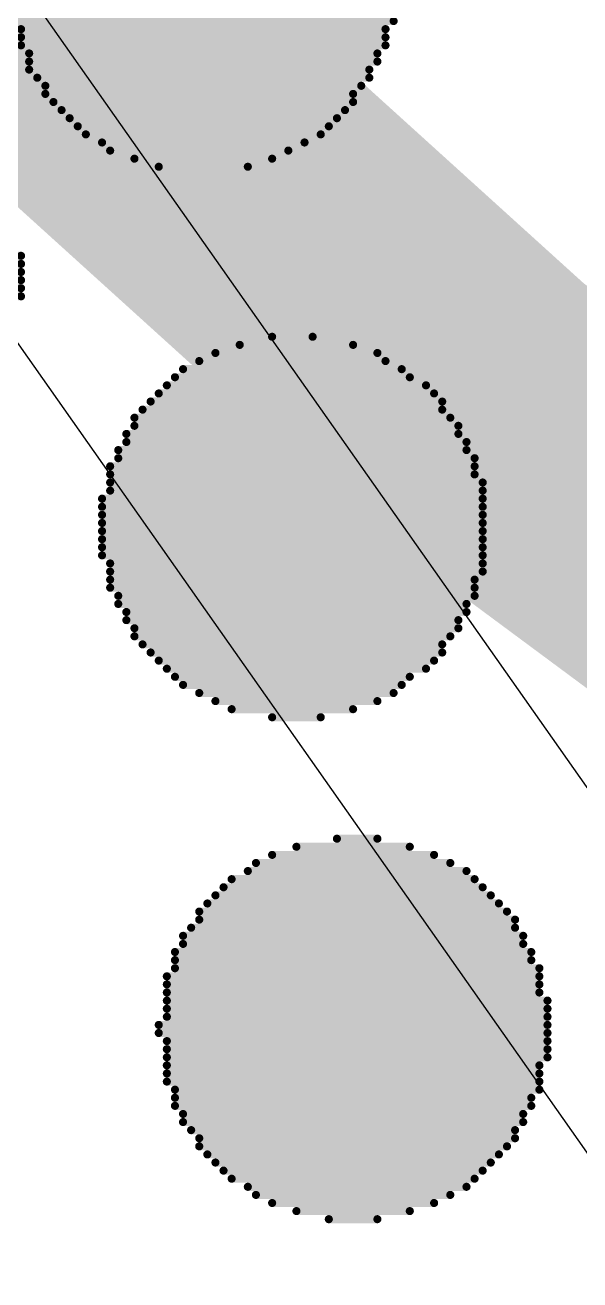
# Model space of a CAD drawing. Header units: inches. Extents: x 0 to 5455, y -5 to 5444.
# Drawn here: x 17.47 to 17.905, y 29.452 to 30.436 of the extents above; entities that cross this region are included whole.
import ezdxf

# ---------------------------------------------------------------- set-up
doc = ezdxf.new("R2010")
doc.units = ezdxf.units.IN
for name, color, linetype in [('Bottom Overlay', 54, 'Continuous'), ('PCBD Notes', 76, 'Continuous'), ('Top Layer', 1, 'Continuous')]:
    doc.layers.add(name, color=color, linetype=linetype)

# ---------------------------------------------------------------- blocks, each defined once
blk = doc.blocks.new('FIDUCIAL_IPC_7351A_31')
at = {"layer": 'PCBD Notes'}
blk.add_lwpolyline([(5, 0, 0.254, 0.254, 1), (-5, 0, 0.254, 0.254, 1)], format="xyseb", close=True, dxfattribs=at)
blk = doc.blocks.new('5394DE47_A0E8_4329_8464_7791B7C19310_33')
at = {"layer": 'Bottom Overlay'}
for points in [[(4.1354, -0.54315, 0.00635, 0.00635, 0), (4.0973, -0.54315, 0.00635, 0.00635, 0)], [(4.1608, -0.5495, 0.00635, 0.00635, 0), (4.0719, -0.5495, 0.00635, 0.00635, 0)], [(4.19255, -0.5622, 0.00635, 0.00635, 0), (4.04015, -0.5622, 0.00635, 0.00635, 0)], [(4.17985, -0.55585, 0.00635, 0.00635, 0), (4.05285, -0.55585, 0.00635, 0.00635, 0)], [(4.1989, -0.56855, 0.00635, 0.00635, 0), (4.02745, -0.56855, 0.00635, 0.00635, 0)], [(4.21795, -0.58125, 0.00635, 0.00635, 0), (4.01475, -0.58125, 0.00635, 0.00635, 0)], [(4.2116, -0.5749, 0.00635, 0.00635, 0), (4.0211, -0.5749, 0.00635, 0.00635, 0)], [(4.2243, -0.5876, 0.00635, 0.00635, 0), (4.0084, -0.5876, 0.00635, 0.00635, 0)], [(4.237, -0.6003, 0.00635, 0.00635, 0), (3.9957, -0.6003, 0.00635, 0.00635, 0)], [(4.23065, -0.59395, 0.00635, 0.00635, 0), (4.00205, -0.59395, 0.00635, 0.00635, 0)], [(4.237, -0.60665, 0.00635, 0.00635, 0), (3.98935, -0.60665, 0.00635, 0.00635, 0)], [(4.24335, -0.613, 0.00635, 0.00635, 0), (3.98935, -0.613, 0.00635, 0.00635, 0)], [(4.2497, -0.61935, 0.00635, 0.00635, 0), (3.983, -0.61935, 0.00635, 0.00635, 0)], [(4.25605, -0.63205, 0.00635, 0.00635, 0), (3.97665, -0.63205, 0.00635, 0.00635, 0)], [(4.2497, -0.6257, 0.00635, 0.00635, 0), (3.983, -0.6257, 0.00635, 0.00635, 0)], [(4.25605, -0.6384, 0.00635, 0.00635, 0), (3.97665, -0.6384, 0.00635, 0.00635, 0)], [(4.25605, -0.64475, 0.00635, 0.00635, 0), (3.9703, -0.64475, 0.00635, 0.00635, 0)], [(4.2624, -0.6511, 0.00635, 0.00635, 0), (3.9703, -0.6511, 0.00635, 0.00635, 0)], [(4.2624, -0.65745, 0.00635, 0.00635, 0), (3.9703, -0.65745, 0.00635, 0.00635, 0)], [(4.2624, -0.67015, 0.00635, 0.00635, 0), (3.96395, -0.67015, 0.00635, 0.00635, 0)], [(4.2624, -0.6638, 0.00635, 0.00635, 0), (3.9703, -0.6638, 0.00635, 0.00635, 0)], [(4.2624, -0.6765, 0.00635, 0.00635, 0), (3.96395, -0.6765, 0.00635, 0.00635, 0)], [(4.2624, -0.68285, 0.00635, 0.00635, 0), (3.96395, -0.68285, 0.00635, 0.00635, 0)], [(4.26875, -0.6892, 0.00635, 0.00635, 0), (3.96395, -0.6892, 0.00635, 0.00635, 0)], [(4.26875, -0.69555, 0.00635, 0.00635, 0), (3.96395, -0.69555, 0.00635, 0.00635, 0)], [(4.2624, -0.7019, 0.00635, 0.00635, 0), (3.96395, -0.7019, 0.00635, 0.00635, 0)], [(4.2624, -0.70825, 0.00635, 0.00635, 0), (3.96395, -0.70825, 0.00635, 0.00635, 0)], [(4.2624, -0.7146, 0.00635, 0.00635, 0), (3.96395, -0.7146, 0.00635, 0.00635, 0)], [(4.2624, -0.72095, 0.00635, 0.00635, 0), (3.9703, -0.72095, 0.00635, 0.00635, 0)], [(4.2624, -0.7273, 0.00635, 0.00635, 0), (3.9703, -0.7273, 0.00635, 0.00635, 0)], [(4.2624, -0.73365, 0.00635, 0.00635, 0), (3.9703, -0.73365, 0.00635, 0.00635, 0)], [(4.25605, -0.74, 0.00635, 0.00635, 0), (3.9703, -0.74, 0.00635, 0.00635, 0)], [(4.25605, -0.74635, 0.00635, 0.00635, 0), (3.97665, -0.74635, 0.00635, 0.00635, 0)], [(4.25605, -0.7527, 0.00635, 0.00635, 0), (3.97665, -0.7527, 0.00635, 0.00635, 0)], [(4.2497, -0.75905, 0.00635, 0.00635, 0), (3.983, -0.75905, 0.00635, 0.00635, 0)], [(4.2497, -0.7654, 0.00635, 0.00635, 0), (3.983, -0.7654, 0.00635, 0.00635, 0)], [(4.24335, -0.77175, 0.00635, 0.00635, 0), (3.98935, -0.77175, 0.00635, 0.00635, 0)], [(4.237, -0.7781, 0.00635, 0.00635, 0), (3.98935, -0.7781, 0.00635, 0.00635, 0)], [(4.237, -0.78445, 0.00635, 0.00635, 0), (3.9957, -0.78445, 0.00635, 0.00635, 0)], [(4.23065, -0.7908, 0.00635, 0.00635, 0), (4.00205, -0.7908, 0.00635, 0.00635, 0)], [(4.2243, -0.79715, 0.00635, 0.00635, 0), (4.0084, -0.79715, 0.00635, 0.00635, 0)], [(4.21795, -0.8035, 0.00635, 0.00635, 0), (4.01475, -0.8035, 0.00635, 0.00635, 0)], [(4.2116, -0.80985, 0.00635, 0.00635, 0), (4.0211, -0.80985, 0.00635, 0.00635, 0)], [(4.1989, -0.8162, 0.00635, 0.00635, 0), (4.02745, -0.8162, 0.00635, 0.00635, 0)], [(4.19255, -0.82255, 0.00635, 0.00635, 0), (4.04015, -0.82255, 0.00635, 0.00635, 0)], [(4.17985, -0.8289, 0.00635, 0.00635, 0), (4.05285, -0.8289, 0.00635, 0.00635, 0)], [(4.1608, -0.83525, 0.00635, 0.00635, 0), (4.0719, -0.83525, 0.00635, 0.00635, 0)], [(4.12905, -0.8416, 0.00635, 0.00635, 0), (4.0973, -0.8416, 0.00635, 0.00635, 0)], [(4.17985, -0.93685, 0.00635, 0.00635, 0), (4.14175, -0.93685, 0.00635, 0.00635, 0)], [(4.2116, -0.9432, 0.00635, 0.00635, 0), (4.11635, -0.9432, 0.00635, 0.00635, 0)], [(4.237, -0.9559, 0.00635, 0.00635, 0), (4.0846, -0.9559, 0.00635, 0.00635, 0)], [(4.2243, -0.94955, 0.00635, 0.00635, 0), (4.0973, -0.94955, 0.00635, 0.00635, 0)], [(4.2497, -0.96225, 0.00635, 0.00635, 0), (4.07825, -0.96225, 0.00635, 0.00635, 0)], [(4.2624, -0.97495, 0.00635, 0.00635, 0), (4.0592, -0.97495, 0.00635, 0.00635, 0)], [(4.25605, -0.9686, 0.00635, 0.00635, 0), (4.0719, -0.9686, 0.00635, 0.00635, 0)], [(4.26875, -0.9813, 0.00635, 0.00635, 0), (4.05285, -0.9813, 0.00635, 0.00635, 0)], [(4.2751, -0.98765, 0.00635, 0.00635, 0), (4.0465, -0.98765, 0.00635, 0.00635, 0)], [(4.28145, -0.994, 0.00635, 0.00635, 0), (4.0465, -0.994, 0.00635, 0.00635, 0)], [(4.2878, -1.0067, 0.00635, 0.00635, 0), (4.0338, -1.0067, 0.00635, 0.00635, 0)], [(4.2878, -1.00035, 0.00635, 0.00635, 0), (4.04015, -1.00035, 0.00635, 0.00635, 0)], [(4.29415, -1.01305, 0.00635, 0.00635, 0), (4.0338, -1.01305, 0.00635, 0.00635, 0)], [(4.29415, -1.0194, 0.00635, 0.00635, 0), (4.02745, -1.0194, 0.00635, 0.00635, 0)], [(4.3005, -1.02575, 0.00635, 0.00635, 0), (4.02745, -1.02575, 0.00635, 0.00635, 0)], [(4.3005, -1.0321, 0.00635, 0.00635, 0), (4.0211, -1.0321, 0.00635, 0.00635, 0)], [(4.30685, -1.03845, 0.00635, 0.00635, 0), (4.0211, -1.03845, 0.00635, 0.00635, 0)], [(4.30685, -1.0448, 0.00635, 0.00635, 0), (4.0211, -1.0448, 0.00635, 0.00635, 0)], [(4.30685, -1.05115, 0.00635, 0.00635, 0), (4.01475, -1.05115, 0.00635, 0.00635, 0)], [(4.30685, -1.0575, 0.00635, 0.00635, 0), (4.01475, -1.0575, 0.00635, 0.00635, 0)], [(4.3132, -1.06385, 0.00635, 0.00635, 0), (4.01475, -1.06385, 0.00635, 0.00635, 0)], [(4.3132, -1.0702, 0.00635, 0.00635, 0), (4.01475, -1.0702, 0.00635, 0.00635, 0)], [(4.3132, -1.07655, 0.00635, 0.00635, 0), (4.01475, -1.07655, 0.00635, 0.00635, 0)], [(4.3132, -1.0829, 0.00635, 0.00635, 0), (4.01475, -1.0829, 0.00635, 0.00635, 0)], [(4.3132, -1.08925, 0.00635, 0.00635, 0), (4.01475, -1.08925, 0.00635, 0.00635, 0)], [(4.3132, -1.0956, 0.00635, 0.00635, 0), (4.01475, -1.0956, 0.00635, 0.00635, 0)], [(4.3132, -1.10195, 0.00635, 0.00635, 0), (4.01475, -1.10195, 0.00635, 0.00635, 0)], [(4.3132, -1.1083, 0.00635, 0.00635, 0), (4.01475, -1.1083, 0.00635, 0.00635, 0)], [(4.30685, -1.11465, 0.00635, 0.00635, 0), (4.01475, -1.11465, 0.00635, 0.00635, 0)], [(4.30685, -1.121, 0.00635, 0.00635, 0), (4.01475, -1.121, 0.00635, 0.00635, 0)], [(4.30685, -1.12735, 0.00635, 0.00635, 0), (4.0211, -1.12735, 0.00635, 0.00635, 0)], [(4.30685, -1.1337, 0.00635, 0.00635, 0), (4.0211, -1.1337, 0.00635, 0.00635, 0)], [(4.3005, -1.14005, 0.00635, 0.00635, 0), (4.0211, -1.14005, 0.00635, 0.00635, 0)], [(4.3005, -1.1464, 0.00635, 0.00635, 0), (4.02745, -1.1464, 0.00635, 0.00635, 0)], [(4.29415, -1.15275, 0.00635, 0.00635, 0), (4.02745, -1.15275, 0.00635, 0.00635, 0)], [(4.29415, -1.1591, 0.00635, 0.00635, 0), (4.0338, -1.1591, 0.00635, 0.00635, 0)], [(4.2878, -1.16545, 0.00635, 0.00635, 0), (4.0338, -1.16545, 0.00635, 0.00635, 0)], [(4.2878, -1.1718, 0.00635, 0.00635, 0), (4.04015, -1.1718, 0.00635, 0.00635, 0)], [(4.28145, -1.17815, 0.00635, 0.00635, 0), (4.0465, -1.17815, 0.00635, 0.00635, 0)], [(4.2751, -1.1845, 0.00635, 0.00635, 0), (4.0465, -1.1845, 0.00635, 0.00635, 0)], [(4.26875, -1.19085, 0.00635, 0.00635, 0), (4.05285, -1.19085, 0.00635, 0.00635, 0)], [(4.2624, -1.1972, 0.00635, 0.00635, 0), (4.0592, -1.1972, 0.00635, 0.00635, 0)], [(4.25605, -1.20355, 0.00635, 0.00635, 0), (4.0719, -1.20355, 0.00635, 0.00635, 0)], [(4.2497, -1.2099, 0.00635, 0.00635, 0), (4.07825, -1.2099, 0.00635, 0.00635, 0)], [(4.237, -1.21625, 0.00635, 0.00635, 0), (4.09095, -1.21625, 0.00635, 0.00635, 0)], [(4.2243, -1.2226, 0.00635, 0.00635, 0), (4.0973, -1.2226, 0.00635, 0.00635, 0)], [(4.20525, -1.22895, 0.00635, 0.00635, 0), (4.11635, -1.22895, 0.00635, 0.00635, 0)], [(4.17985, -1.2353, 0.00635, 0.00635, 0), (4.1481, -1.2353, 0.00635, 0.00635, 0)], [(4.6815, -1.26705, 0.00635, 0.00635, 0), (4.3767, -1.26705, 0.00635, 0.00635, 0)], [(4.6815, -1.2734, 0.00635, 0.00635, 0), (4.3767, -1.2734, 0.00635, 0.00635, 0)], [(4.6815, -1.27975, 0.00635, 0.00635, 0), (4.3767, -1.27975, 0.00635, 0.00635, 0)], [(4.6815, -1.2861, 0.00635, 0.00635, 0), (4.3767, -1.2861, 0.00635, 0.00635, 0)], [(4.6815, -1.29245, 0.00635, 0.00635, 0), (4.3767, -1.29245, 0.00635, 0.00635, 0)], [(4.6815, -1.2988, 0.00635, 0.00635, 0), (4.3767, -1.2988, 0.00635, 0.00635, 0)], [(4.26875, -1.36865, 0.00635, 0.00635, 0), (4.1989, -1.36865, 0.00635, 0.00635, 0)], [(4.2878, -1.375, 0.00635, 0.00635, 0), (4.17985, -1.375, 0.00635, 0.00635, 0)], [(4.3132, -1.3877, 0.00635, 0.00635, 0), (4.15445, -1.3877, 0.00635, 0.00635, 0)], [(4.30685, -1.38135, 0.00635, 0.00635, 0), (4.16715, -1.38135, 0.00635, 0.00635, 0)], [(4.33225, -1.4004, 0.00635, 0.00635, 0), (4.1354, -1.4004, 0.00635, 0.00635, 0)], [(4.3259, -1.39405, 0.00635, 0.00635, 0), (4.14175, -1.39405, 0.00635, 0.00635, 0)], [(4.3386, -1.40675, 0.00635, 0.00635, 0), (4.12905, -1.40675, 0.00635, 0.00635, 0)], [(4.3513, -1.41945, 0.00635, 0.00635, 0), (4.11635, -1.41945, 0.00635, 0.00635, 0)], [(4.34495, -1.4131, 0.00635, 0.00635, 0), (4.1227, -1.4131, 0.00635, 0.00635, 0)], [(4.35765, -1.4258, 0.00635, 0.00635, 0), (4.11635, -1.4258, 0.00635, 0.00635, 0)], [(4.364, -1.4385, 0.00635, 0.00635, 0), (4.10365, -1.4385, 0.00635, 0.00635, 0)], [(4.35765, -1.43215, 0.00635, 0.00635, 0), (4.11, -1.43215, 0.00635, 0.00635, 0)], [(4.37035, -1.44485, 0.00635, 0.00635, 0), (4.10365, -1.44485, 0.00635, 0.00635, 0)], [(4.37035, -1.4512, 0.00635, 0.00635, 0), (4.0973, -1.4512, 0.00635, 0.00635, 0)], [(4.37035, -1.45755, 0.00635, 0.00635, 0), (4.0973, -1.45755, 0.00635, 0.00635, 0)], [(4.3767, -1.4639, 0.00635, 0.00635, 0), (4.09095, -1.4639, 0.00635, 0.00635, 0)], [(4.3767, -1.47025, 0.00635, 0.00635, 0), (4.09095, -1.47025, 0.00635, 0.00635, 0)], [(4.3767, -1.4766, 0.00635, 0.00635, 0), (4.09095, -1.4766, 0.00635, 0.00635, 0)], [(4.38305, -1.48295, 0.00635, 0.00635, 0), (4.0846, -1.48295, 0.00635, 0.00635, 0)]]:
    blk.add_lwpolyline(points, format="xyseb", dxfattribs=at)
for points in [[(4.09571, -0.54315, 0.00317, 0.00317, 1), (4.09889, -0.54315, 0.00317, 0.00317, 1)], [(4.13381, -0.54315, 0.00317, 0.00317, 1), (4.13699, -0.54315, 0.00317, 0.00317, 1)], [(4.07031, -0.5495, 0.00317, 0.00317, 1), (4.07349, -0.5495, 0.00317, 0.00317, 1)], [(4.15921, -0.5495, 0.00317, 0.00317, 1), (4.16239, -0.5495, 0.00317, 0.00317, 1)], [(4.03856, -0.5622, 0.00317, 0.00317, 1), (4.04174, -0.5622, 0.00317, 0.00317, 1)], [(4.05126, -0.55585, 0.00317, 0.00317, 1), (4.05444, -0.55585, 0.00317, 0.00317, 1)], [(4.17826, -0.55585, 0.00317, 0.00317, 1), (4.18144, -0.55585, 0.00317, 0.00317, 1)], [(4.19096, -0.5622, 0.00317, 0.00317, 1), (4.19414, -0.5622, 0.00317, 0.00317, 1)], [(4.02586, -0.56855, 0.00317, 0.00317, 1), (4.02904, -0.56855, 0.00317, 0.00317, 1)], [(4.19731, -0.56855, 0.00317, 0.00317, 1), (4.20049, -0.56855, 0.00317, 0.00317, 1)], [(4.01316, -0.58125, 0.00317, 0.00317, 1), (4.01634, -0.58125, 0.00317, 0.00317, 1)], [(4.01951, -0.5749, 0.00317, 0.00317, 1), (4.02269, -0.5749, 0.00317, 0.00317, 1)], [(4.21001, -0.5749, 0.00317, 0.00317, 1), (4.21319, -0.5749, 0.00317, 0.00317, 1)], [(4.21636, -0.58125, 0.00317, 0.00317, 1), (4.21954, -0.58125, 0.00317, 0.00317, 1)], [(4.00681, -0.5876, 0.00317, 0.00317, 1), (4.00999, -0.5876, 0.00317, 0.00317, 1)], [(4.22271, -0.5876, 0.00317, 0.00317, 1), (4.22589, -0.5876, 0.00317, 0.00317, 1)], [(3.99411, -0.6003, 0.00317, 0.00317, 1), (3.99729, -0.6003, 0.00317, 0.00317, 1)], [(4.00046, -0.59395, 0.00317, 0.00317, 1), (4.00364, -0.59395, 0.00317, 0.00317, 1)], [(4.22906, -0.59395, 0.00317, 0.00317, 1), (4.23224, -0.59395, 0.00317, 0.00317, 1)], [(4.23541, -0.6003, 0.00317, 0.00317, 1), (4.23859, -0.6003, 0.00317, 0.00317, 1)], [(3.98776, -0.60665, 0.00317, 0.00317, 1), (3.99094, -0.60665, 0.00317, 0.00317, 1)], [(3.98776, -0.613, 0.00317, 0.00317, 1), (3.99094, -0.613, 0.00317, 0.00317, 1)], [(4.23541, -0.60665, 0.00317, 0.00317, 1), (4.23859, -0.60665, 0.00317, 0.00317, 1)], [(4.24176, -0.613, 0.00317, 0.00317, 1), (4.24494, -0.613, 0.00317, 0.00317, 1)], [(3.98141, -0.61935, 0.00317, 0.00317, 1), (3.98459, -0.61935, 0.00317, 0.00317, 1)], [(4.24811, -0.61935, 0.00317, 0.00317, 1), (4.25129, -0.61935, 0.00317, 0.00317, 1)], [(3.97506, -0.63205, 0.00317, 0.00317, 1), (3.97824, -0.63205, 0.00317, 0.00317, 1)], [(3.98141, -0.6257, 0.00317, 0.00317, 1), (3.98459, -0.6257, 0.00317, 0.00317, 1)], [(4.24811, -0.6257, 0.00317, 0.00317, 1), (4.25129, -0.6257, 0.00317, 0.00317, 1)], [(4.25446, -0.63205, 0.00317, 0.00317, 1), (4.25764, -0.63205, 0.00317, 0.00317, 1)], [(3.97506, -0.6384, 0.00317, 0.00317, 1), (3.97824, -0.6384, 0.00317, 0.00317, 1)], [(4.25446, -0.6384, 0.00317, 0.00317, 1), (4.25764, -0.6384, 0.00317, 0.00317, 1)], [(3.96871, -0.64475, 0.00317, 0.00317, 1), (3.97189, -0.64475, 0.00317, 0.00317, 1)], [(3.96871, -0.6511, 0.00317, 0.00317, 1), (3.97189, -0.6511, 0.00317, 0.00317, 1)], [(4.25446, -0.64475, 0.00317, 0.00317, 1), (4.25764, -0.64475, 0.00317, 0.00317, 1)], [(4.26081, -0.6511, 0.00317, 0.00317, 1), (4.26399, -0.6511, 0.00317, 0.00317, 1)], [(3.96871, -0.65745, 0.00317, 0.00317, 1), (3.97189, -0.65745, 0.00317, 0.00317, 1)], [(4.26081, -0.65745, 0.00317, 0.00317, 1), (4.26399, -0.65745, 0.00317, 0.00317, 1)], [(3.96236, -0.67015, 0.00317, 0.00317, 1), (3.96554, -0.67015, 0.00317, 0.00317, 1)], [(3.96871, -0.6638, 0.00317, 0.00317, 1), (3.97189, -0.6638, 0.00317, 0.00317, 1)], [(4.26081, -0.6638, 0.00317, 0.00317, 1), (4.26399, -0.6638, 0.00317, 0.00317, 1)], [(4.26081, -0.67015, 0.00317, 0.00317, 1), (4.26399, -0.67015, 0.00317, 0.00317, 1)], [(3.96236, -0.6765, 0.00317, 0.00317, 1), (3.96554, -0.6765, 0.00317, 0.00317, 1)], [(4.26081, -0.6765, 0.00317, 0.00317, 1), (4.26399, -0.6765, 0.00317, 0.00317, 1)], [(3.96236, -0.68285, 0.00317, 0.00317, 1), (3.96554, -0.68285, 0.00317, 0.00317, 1)], [(3.96236, -0.6892, 0.00317, 0.00317, 1), (3.96554, -0.6892, 0.00317, 0.00317, 1)], [(4.26081, -0.68285, 0.00317, 0.00317, 1), (4.26399, -0.68285, 0.00317, 0.00317, 1)], [(4.26716, -0.6892, 0.00317, 0.00317, 1), (4.27034, -0.6892, 0.00317, 0.00317, 1)], [(3.96236, -0.69555, 0.00317, 0.00317, 1), (3.96554, -0.69555, 0.00317, 0.00317, 1)], [(3.96236, -0.7019, 0.00317, 0.00317, 1), (3.96554, -0.7019, 0.00317, 0.00317, 1)], [(4.26081, -0.7019, 0.00317, 0.00317, 1), (4.26399, -0.7019, 0.00317, 0.00317, 1)], [(4.26716, -0.69555, 0.00317, 0.00317, 1), (4.27034, -0.69555, 0.00317, 0.00317, 1)], [(3.96236, -0.70825, 0.00317, 0.00317, 1), (3.96554, -0.70825, 0.00317, 0.00317, 1)], [(4.26081, -0.70825, 0.00317, 0.00317, 1), (4.26399, -0.70825, 0.00317, 0.00317, 1)], [(3.96236, -0.7146, 0.00317, 0.00317, 1), (3.96554, -0.7146, 0.00317, 0.00317, 1)], [(3.96871, -0.72095, 0.00317, 0.00317, 1), (3.97189, -0.72095, 0.00317, 0.00317, 1)], [(4.26081, -0.7146, 0.00317, 0.00317, 1), (4.26399, -0.7146, 0.00317, 0.00317, 1)], [(4.26081, -0.72095, 0.00317, 0.00317, 1), (4.26399, -0.72095, 0.00317, 0.00317, 1)], [(3.96871, -0.7273, 0.00317, 0.00317, 1), (3.97189, -0.7273, 0.00317, 0.00317, 1)], [(4.26081, -0.7273, 0.00317, 0.00317, 1), (4.26399, -0.7273, 0.00317, 0.00317, 1)], [(3.96871, -0.73365, 0.00317, 0.00317, 1), (3.97189, -0.73365, 0.00317, 0.00317, 1)], [(3.96871, -0.74, 0.00317, 0.00317, 1), (3.97189, -0.74, 0.00317, 0.00317, 1)], [(4.25446, -0.74, 0.00317, 0.00317, 1), (4.25764, -0.74, 0.00317, 0.00317, 1)], [(4.26081, -0.73365, 0.00317, 0.00317, 1), (4.26399, -0.73365, 0.00317, 0.00317, 1)], [(3.97506, -0.74635, 0.00317, 0.00317, 1), (3.97824, -0.74635, 0.00317, 0.00317, 1)], [(4.25446, -0.74635, 0.00317, 0.00317, 1), (4.25764, -0.74635, 0.00317, 0.00317, 1)], [(3.97506, -0.7527, 0.00317, 0.00317, 1), (3.97824, -0.7527, 0.00317, 0.00317, 1)], [(3.98141, -0.75905, 0.00317, 0.00317, 1), (3.98459, -0.75905, 0.00317, 0.00317, 1)], [(4.24811, -0.75905, 0.00317, 0.00317, 1), (4.25129, -0.75905, 0.00317, 0.00317, 1)], [(4.25446, -0.7527, 0.00317, 0.00317, 1), (4.25764, -0.7527, 0.00317, 0.00317, 1)], [(3.98141, -0.7654, 0.00317, 0.00317, 1), (3.98459, -0.7654, 0.00317, 0.00317, 1)], [(4.24811, -0.7654, 0.00317, 0.00317, 1), (4.25129, -0.7654, 0.00317, 0.00317, 1)], [(3.98776, -0.77175, 0.00317, 0.00317, 1), (3.99094, -0.77175, 0.00317, 0.00317, 1)], [(3.98776, -0.7781, 0.00317, 0.00317, 1), (3.99094, -0.7781, 0.00317, 0.00317, 1)], [(4.23541, -0.7781, 0.00317, 0.00317, 1), (4.23859, -0.7781, 0.00317, 0.00317, 1)], [(4.24176, -0.77175, 0.00317, 0.00317, 1), (4.24494, -0.77175, 0.00317, 0.00317, 1)], [(3.99411, -0.78445, 0.00317, 0.00317, 1), (3.99729, -0.78445, 0.00317, 0.00317, 1)], [(4.23541, -0.78445, 0.00317, 0.00317, 1), (4.23859, -0.78445, 0.00317, 0.00317, 1)], [(4.00046, -0.7908, 0.00317, 0.00317, 1), (4.00364, -0.7908, 0.00317, 0.00317, 1)], [(4.00681, -0.79715, 0.00317, 0.00317, 1), (4.00999, -0.79715, 0.00317, 0.00317, 1)], [(4.22271, -0.79715, 0.00317, 0.00317, 1), (4.22589, -0.79715, 0.00317, 0.00317, 1)], [(4.22906, -0.7908, 0.00317, 0.00317, 1), (4.23224, -0.7908, 0.00317, 0.00317, 1)], [(4.01316, -0.8035, 0.00317, 0.00317, 1), (4.01634, -0.8035, 0.00317, 0.00317, 1)], [(4.01951, -0.80985, 0.00317, 0.00317, 1), (4.02269, -0.80985, 0.00317, 0.00317, 1)], [(4.21001, -0.80985, 0.00317, 0.00317, 1), (4.21319, -0.80985, 0.00317, 0.00317, 1)], [(4.21636, -0.8035, 0.00317, 0.00317, 1), (4.21954, -0.8035, 0.00317, 0.00317, 1)], [(4.02586, -0.8162, 0.00317, 0.00317, 1), (4.02904, -0.8162, 0.00317, 0.00317, 1)], [(4.19731, -0.8162, 0.00317, 0.00317, 1), (4.20049, -0.8162, 0.00317, 0.00317, 1)], [(4.03856, -0.82255, 0.00317, 0.00317, 1), (4.04174, -0.82255, 0.00317, 0.00317, 1)], [(4.05126, -0.8289, 0.00317, 0.00317, 1), (4.05444, -0.8289, 0.00317, 0.00317, 1)], [(4.17826, -0.8289, 0.00317, 0.00317, 1), (4.18144, -0.8289, 0.00317, 0.00317, 1)], [(4.19096, -0.82255, 0.00317, 0.00317, 1), (4.19414, -0.82255, 0.00317, 0.00317, 1)], [(4.07031, -0.83525, 0.00317, 0.00317, 1), (4.07349, -0.83525, 0.00317, 0.00317, 1)], [(4.15921, -0.83525, 0.00317, 0.00317, 1), (4.16239, -0.83525, 0.00317, 0.00317, 1)], [(4.09571, -0.8416, 0.00317, 0.00317, 1), (4.09889, -0.8416, 0.00317, 0.00317, 1)], [(4.12746, -0.8416, 0.00317, 0.00317, 1), (4.13064, -0.8416, 0.00317, 0.00317, 1)], [(4.14016, -0.93685, 0.00317, 0.00317, 1), (4.14334, -0.93685, 0.00317, 0.00317, 1)], [(4.17826, -0.93685, 0.00317, 0.00317, 1), (4.18144, -0.93685, 0.00317, 0.00317, 1)], [(4.11476, -0.9432, 0.00317, 0.00317, 1), (4.11794, -0.9432, 0.00317, 0.00317, 1)], [(4.21001, -0.9432, 0.00317, 0.00317, 1), (4.21319, -0.9432, 0.00317, 0.00317, 1)], [(4.08301, -0.9559, 0.00317, 0.00317, 1), (4.08619, -0.9559, 0.00317, 0.00317, 1)], [(4.09571, -0.94955, 0.00317, 0.00317, 1), (4.09889, -0.94955, 0.00317, 0.00317, 1)], [(4.22271, -0.94955, 0.00317, 0.00317, 1), (4.22589, -0.94955, 0.00317, 0.00317, 1)], [(4.23541, -0.9559, 0.00317, 0.00317, 1), (4.23859, -0.9559, 0.00317, 0.00317, 1)], [(4.07666, -0.96225, 0.00317, 0.00317, 1), (4.07984, -0.96225, 0.00317, 0.00317, 1)], [(4.24811, -0.96225, 0.00317, 0.00317, 1), (4.25129, -0.96225, 0.00317, 0.00317, 1)], [(4.05761, -0.97495, 0.00317, 0.00317, 1), (4.06079, -0.97495, 0.00317, 0.00317, 1)], [(4.07031, -0.9686, 0.00317, 0.00317, 1), (4.07349, -0.9686, 0.00317, 0.00317, 1)], [(4.25446, -0.9686, 0.00317, 0.00317, 1), (4.25764, -0.9686, 0.00317, 0.00317, 1)], [(4.26081, -0.97495, 0.00317, 0.00317, 1), (4.26399, -0.97495, 0.00317, 0.00317, 1)], [(4.05126, -0.9813, 0.00317, 0.00317, 1), (4.05444, -0.9813, 0.00317, 0.00317, 1)], [(4.26716, -0.9813, 0.00317, 0.00317, 1), (4.27034, -0.9813, 0.00317, 0.00317, 1)], [(4.04491, -0.98765, 0.00317, 0.00317, 1), (4.04809, -0.98765, 0.00317, 0.00317, 1)], [(4.04491, -0.994, 0.00317, 0.00317, 1), (4.04809, -0.994, 0.00317, 0.00317, 1)], [(4.27351, -0.98765, 0.00317, 0.00317, 1), (4.27669, -0.98765, 0.00317, 0.00317, 1)], [(4.27986, -0.994, 0.00317, 0.00317, 1), (4.28304, -0.994, 0.00317, 0.00317, 1)], [(4.03221, -1.0067, 0.00317, 0.00317, 1), (4.03539, -1.0067, 0.00317, 0.00317, 1)], [(4.03856, -1.00035, 0.00317, 0.00317, 1), (4.04174, -1.00035, 0.00317, 0.00317, 1)], [(4.28621, -1.00035, 0.00317, 0.00317, 1), (4.28939, -1.00035, 0.00317, 0.00317, 1)], [(4.28621, -1.0067, 0.00317, 0.00317, 1), (4.28939, -1.0067, 0.00317, 0.00317, 1)], [(4.03221, -1.01305, 0.00317, 0.00317, 1), (4.03539, -1.01305, 0.00317, 0.00317, 1)], [(4.29256, -1.01305, 0.00317, 0.00317, 1), (4.29574, -1.01305, 0.00317, 0.00317, 1)], [(4.02586, -1.0194, 0.00317, 0.00317, 1), (4.02904, -1.0194, 0.00317, 0.00317, 1)], [(4.02586, -1.02575, 0.00317, 0.00317, 1), (4.02904, -1.02575, 0.00317, 0.00317, 1)], [(4.29256, -1.0194, 0.00317, 0.00317, 1), (4.29574, -1.0194, 0.00317, 0.00317, 1)], [(4.29891, -1.02575, 0.00317, 0.00317, 1), (4.30209, -1.02575, 0.00317, 0.00317, 1)], [(4.01951, -1.0321, 0.00317, 0.00317, 1), (4.02269, -1.0321, 0.00317, 0.00317, 1)], [(4.29891, -1.0321, 0.00317, 0.00317, 1), (4.30209, -1.0321, 0.00317, 0.00317, 1)], [(4.01951, -1.03845, 0.00317, 0.00317, 1), (4.02269, -1.03845, 0.00317, 0.00317, 1)], [(4.01951, -1.0448, 0.00317, 0.00317, 1), (4.02269, -1.0448, 0.00317, 0.00317, 1)], [(4.30526, -1.03845, 0.00317, 0.00317, 1), (4.30844, -1.03845, 0.00317, 0.00317, 1)], [(4.30526, -1.0448, 0.00317, 0.00317, 1), (4.30844, -1.0448, 0.00317, 0.00317, 1)], [(4.01316, -1.05115, 0.00317, 0.00317, 1), (4.01634, -1.05115, 0.00317, 0.00317, 1)], [(4.30526, -1.05115, 0.00317, 0.00317, 1), (4.30844, -1.05115, 0.00317, 0.00317, 1)], [(4.01316, -1.0575, 0.00317, 0.00317, 1), (4.01634, -1.0575, 0.00317, 0.00317, 1)], [(4.01316, -1.06385, 0.00317, 0.00317, 1), (4.01634, -1.06385, 0.00317, 0.00317, 1)], [(4.30526, -1.0575, 0.00317, 0.00317, 1), (4.30844, -1.0575, 0.00317, 0.00317, 1)], [(4.31161, -1.06385, 0.00317, 0.00317, 1), (4.31479, -1.06385, 0.00317, 0.00317, 1)], [(4.01316, -1.0702, 0.00317, 0.00317, 1), (4.01634, -1.0702, 0.00317, 0.00317, 1)], [(4.31161, -1.0702, 0.00317, 0.00317, 1), (4.31479, -1.0702, 0.00317, 0.00317, 1)], [(4.01316, -1.07655, 0.00317, 0.00317, 1), (4.01634, -1.07655, 0.00317, 0.00317, 1)], [(4.01316, -1.0829, 0.00317, 0.00317, 1), (4.01634, -1.0829, 0.00317, 0.00317, 1)], [(4.31161, -1.07655, 0.00317, 0.00317, 1), (4.31479, -1.07655, 0.00317, 0.00317, 1)], [(4.31161, -1.0829, 0.00317, 0.00317, 1), (4.31479, -1.0829, 0.00317, 0.00317, 1)], [(4.01316, -1.08925, 0.00317, 0.00317, 1), (4.01634, -1.08925, 0.00317, 0.00317, 1)], [(4.01316, -1.0956, 0.00317, 0.00317, 1), (4.01634, -1.0956, 0.00317, 0.00317, 1)], [(4.31161, -1.08925, 0.00317, 0.00317, 1), (4.31479, -1.08925, 0.00317, 0.00317, 1)], [(4.31161, -1.0956, 0.00317, 0.00317, 1), (4.31479, -1.0956, 0.00317, 0.00317, 1)], [(4.01316, -1.10195, 0.00317, 0.00317, 1), (4.01634, -1.10195, 0.00317, 0.00317, 1)], [(4.31161, -1.10195, 0.00317, 0.00317, 1), (4.31479, -1.10195, 0.00317, 0.00317, 1)], [(4.01316, -1.1083, 0.00317, 0.00317, 1), (4.01634, -1.1083, 0.00317, 0.00317, 1)], [(4.01316, -1.11465, 0.00317, 0.00317, 1), (4.01634, -1.11465, 0.00317, 0.00317, 1)], [(4.30526, -1.11465, 0.00317, 0.00317, 1), (4.30844, -1.11465, 0.00317, 0.00317, 1)], [(4.31161, -1.1083, 0.00317, 0.00317, 1), (4.31479, -1.1083, 0.00317, 0.00317, 1)], [(4.01316, -1.121, 0.00317, 0.00317, 1), (4.01634, -1.121, 0.00317, 0.00317, 1)], [(4.30526, -1.121, 0.00317, 0.00317, 1), (4.30844, -1.121, 0.00317, 0.00317, 1)], [(4.01951, -1.12735, 0.00317, 0.00317, 1), (4.02269, -1.12735, 0.00317, 0.00317, 1)], [(4.01951, -1.1337, 0.00317, 0.00317, 1), (4.02269, -1.1337, 0.00317, 0.00317, 1)], [(4.30526, -1.12735, 0.00317, 0.00317, 1), (4.30844, -1.12735, 0.00317, 0.00317, 1)], [(4.30526, -1.1337, 0.00317, 0.00317, 1), (4.30844, -1.1337, 0.00317, 0.00317, 1)], [(4.01951, -1.14005, 0.00317, 0.00317, 1), (4.02269, -1.14005, 0.00317, 0.00317, 1)], [(4.29891, -1.14005, 0.00317, 0.00317, 1), (4.30209, -1.14005, 0.00317, 0.00317, 1)], [(4.02586, -1.1464, 0.00317, 0.00317, 1), (4.02904, -1.1464, 0.00317, 0.00317, 1)], [(4.02586, -1.15275, 0.00317, 0.00317, 1), (4.02904, -1.15275, 0.00317, 0.00317, 1)], [(4.29256, -1.15275, 0.00317, 0.00317, 1), (4.29574, -1.15275, 0.00317, 0.00317, 1)], [(4.29891, -1.1464, 0.00317, 0.00317, 1), (4.30209, -1.1464, 0.00317, 0.00317, 1)], [(4.03221, -1.1591, 0.00317, 0.00317, 1), (4.03539, -1.1591, 0.00317, 0.00317, 1)], [(4.29256, -1.1591, 0.00317, 0.00317, 1), (4.29574, -1.1591, 0.00317, 0.00317, 1)], [(4.03221, -1.16545, 0.00317, 0.00317, 1), (4.03539, -1.16545, 0.00317, 0.00317, 1)], [(4.03856, -1.1718, 0.00317, 0.00317, 1), (4.04174, -1.1718, 0.00317, 0.00317, 1)], [(4.28621, -1.16545, 0.00317, 0.00317, 1), (4.28939, -1.16545, 0.00317, 0.00317, 1)], [(4.28621, -1.1718, 0.00317, 0.00317, 1), (4.28939, -1.1718, 0.00317, 0.00317, 1)], [(4.04491, -1.17815, 0.00317, 0.00317, 1), (4.04809, -1.17815, 0.00317, 0.00317, 1)], [(4.27986, -1.17815, 0.00317, 0.00317, 1), (4.28304, -1.17815, 0.00317, 0.00317, 1)], [(4.04491, -1.1845, 0.00317, 0.00317, 1), (4.04809, -1.1845, 0.00317, 0.00317, 1)], [(4.05126, -1.19085, 0.00317, 0.00317, 1), (4.05444, -1.19085, 0.00317, 0.00317, 1)], [(4.26716, -1.19085, 0.00317, 0.00317, 1), (4.27034, -1.19085, 0.00317, 0.00317, 1)], [(4.27351, -1.1845, 0.00317, 0.00317, 1), (4.27669, -1.1845, 0.00317, 0.00317, 1)], [(4.05761, -1.1972, 0.00317, 0.00317, 1), (4.06079, -1.1972, 0.00317, 0.00317, 1)], [(4.07031, -1.20355, 0.00317, 0.00317, 1), (4.07349, -1.20355, 0.00317, 0.00317, 1)], [(4.25446, -1.20355, 0.00317, 0.00317, 1), (4.25764, -1.20355, 0.00317, 0.00317, 1)], [(4.26081, -1.1972, 0.00317, 0.00317, 1), (4.26399, -1.1972, 0.00317, 0.00317, 1)], [(4.07666, -1.2099, 0.00317, 0.00317, 1), (4.07984, -1.2099, 0.00317, 0.00317, 1)], [(4.24811, -1.2099, 0.00317, 0.00317, 1), (4.25129, -1.2099, 0.00317, 0.00317, 1)], [(4.08936, -1.21625, 0.00317, 0.00317, 1), (4.09254, -1.21625, 0.00317, 0.00317, 1)], [(4.09571, -1.2226, 0.00317, 0.00317, 1), (4.09889, -1.2226, 0.00317, 0.00317, 1)], [(4.22271, -1.2226, 0.00317, 0.00317, 1), (4.22589, -1.2226, 0.00317, 0.00317, 1)], [(4.23541, -1.21625, 0.00317, 0.00317, 1), (4.23859, -1.21625, 0.00317, 0.00317, 1)], [(4.11476, -1.22895, 0.00317, 0.00317, 1), (4.11794, -1.22895, 0.00317, 0.00317, 1)], [(4.20366, -1.22895, 0.00317, 0.00317, 1), (4.20684, -1.22895, 0.00317, 0.00317, 1)], [(4.14651, -1.2353, 0.00317, 0.00317, 1), (4.14969, -1.2353, 0.00317, 0.00317, 1)], [(4.17826, -1.2353, 0.00317, 0.00317, 1), (4.18144, -1.2353, 0.00317, 0.00317, 1)], [(4.37511, -1.26705, 0.00317, 0.00317, 1), (4.37829, -1.26705, 0.00317, 0.00317, 1)], [(4.37511, -1.2734, 0.00317, 0.00317, 1), (4.37829, -1.2734, 0.00317, 0.00317, 1)], [(4.37511, -1.27975, 0.00317, 0.00317, 1), (4.37829, -1.27975, 0.00317, 0.00317, 1)], [(4.37511, -1.2861, 0.00317, 0.00317, 1), (4.37829, -1.2861, 0.00317, 0.00317, 1)], [(4.37511, -1.29245, 0.00317, 0.00317, 1), (4.37829, -1.29245, 0.00317, 0.00317, 1)], [(4.37511, -1.2988, 0.00317, 0.00317, 1), (4.37829, -1.2988, 0.00317, 0.00317, 1)], [(4.19731, -1.36865, 0.00317, 0.00317, 1), (4.20049, -1.36865, 0.00317, 0.00317, 1)], [(4.26716, -1.36865, 0.00317, 0.00317, 1), (4.27034, -1.36865, 0.00317, 0.00317, 1)], [(4.17826, -1.375, 0.00317, 0.00317, 1), (4.18144, -1.375, 0.00317, 0.00317, 1)], [(4.28621, -1.375, 0.00317, 0.00317, 1), (4.28939, -1.375, 0.00317, 0.00317, 1)], [(4.15286, -1.3877, 0.00317, 0.00317, 1), (4.15604, -1.3877, 0.00317, 0.00317, 1)], [(4.16556, -1.38135, 0.00317, 0.00317, 1), (4.16874, -1.38135, 0.00317, 0.00317, 1)], [(4.30526, -1.38135, 0.00317, 0.00317, 1), (4.30844, -1.38135, 0.00317, 0.00317, 1)], [(4.31161, -1.3877, 0.00317, 0.00317, 1), (4.31479, -1.3877, 0.00317, 0.00317, 1)], [(4.13381, -1.4004, 0.00317, 0.00317, 1), (4.13699, -1.4004, 0.00317, 0.00317, 1)], [(4.14016, -1.39405, 0.00317, 0.00317, 1), (4.14334, -1.39405, 0.00317, 0.00317, 1)], [(4.32431, -1.39405, 0.00317, 0.00317, 1), (4.32749, -1.39405, 0.00317, 0.00317, 1)], [(4.33066, -1.4004, 0.00317, 0.00317, 1), (4.33384, -1.4004, 0.00317, 0.00317, 1)], [(4.12746, -1.40675, 0.00317, 0.00317, 1), (4.13064, -1.40675, 0.00317, 0.00317, 1)], [(4.33701, -1.40675, 0.00317, 0.00317, 1), (4.34019, -1.40675, 0.00317, 0.00317, 1)], [(4.11476, -1.41945, 0.00317, 0.00317, 1), (4.11794, -1.41945, 0.00317, 0.00317, 1)], [(4.12111, -1.4131, 0.00317, 0.00317, 1), (4.12429, -1.4131, 0.00317, 0.00317, 1)], [(4.34336, -1.4131, 0.00317, 0.00317, 1), (4.34654, -1.4131, 0.00317, 0.00317, 1)], [(4.34971, -1.41945, 0.00317, 0.00317, 1), (4.35289, -1.41945, 0.00317, 0.00317, 1)], [(4.11476, -1.4258, 0.00317, 0.00317, 1), (4.11794, -1.4258, 0.00317, 0.00317, 1)], [(4.35606, -1.4258, 0.00317, 0.00317, 1), (4.35924, -1.4258, 0.00317, 0.00317, 1)], [(4.10206, -1.4385, 0.00317, 0.00317, 1), (4.10524, -1.4385, 0.00317, 0.00317, 1)], [(4.10841, -1.43215, 0.00317, 0.00317, 1), (4.11159, -1.43215, 0.00317, 0.00317, 1)], [(4.35606, -1.43215, 0.00317, 0.00317, 1), (4.35924, -1.43215, 0.00317, 0.00317, 1)], [(4.36241, -1.4385, 0.00317, 0.00317, 1), (4.36559, -1.4385, 0.00317, 0.00317, 1)], [(4.10206, -1.44485, 0.00317, 0.00317, 1), (4.10524, -1.44485, 0.00317, 0.00317, 1)], [(4.36876, -1.44485, 0.00317, 0.00317, 1), (4.37194, -1.44485, 0.00317, 0.00317, 1)], [(4.09571, -1.4512, 0.00317, 0.00317, 1), (4.09889, -1.4512, 0.00317, 0.00317, 1)], [(4.09571, -1.45755, 0.00317, 0.00317, 1), (4.09889, -1.45755, 0.00317, 0.00317, 1)], [(4.36876, -1.4512, 0.00317, 0.00317, 1), (4.37194, -1.4512, 0.00317, 0.00317, 1)], [(4.36876, -1.45755, 0.00317, 0.00317, 1), (4.37194, -1.45755, 0.00317, 0.00317, 1)], [(4.08936, -1.4639, 0.00317, 0.00317, 1), (4.09254, -1.4639, 0.00317, 0.00317, 1)], [(4.37511, -1.4639, 0.00317, 0.00317, 1), (4.37829, -1.4639, 0.00317, 0.00317, 1)], [(4.08936, -1.47025, 0.00317, 0.00317, 1), (4.09254, -1.47025, 0.00317, 0.00317, 1)], [(4.08936, -1.4766, 0.00317, 0.00317, 1), (4.09254, -1.4766, 0.00317, 0.00317, 1)], [(4.37511, -1.47025, 0.00317, 0.00317, 1), (4.37829, -1.47025, 0.00317, 0.00317, 1)], [(4.37511, -1.4766, 0.00317, 0.00317, 1), (4.37829, -1.4766, 0.00317, 0.00317, 1)], [(4.08301, -1.48295, 0.00317, 0.00317, 1), (4.08619, -1.48295, 0.00317, 0.00317, 1)]]:
    blk.add_lwpolyline(points, format="xyseb", close=True, dxfattribs=at)

msp = doc.modelspace()

# ---------------------------------------------------------------- linework, layer by layer
at = {"layer": 'Top Layer'}
for p, q in [((19.38275, 27.74417), (17.44562, 30.49999)), ((17.35994, 30.33503), (19.21779, 27.692))]:
    msp.add_line(p, q, dxfattribs=at)

# ---------------------------------------------------------------- block references
msp.add_blockref('FIDUCIAL_IPC_7351A_31', (21, 34))
at = {"rotation": 180}
msp.add_blockref('5394DE47_A0E8_4329_8464_7791B7C19310_33', (21.844, 28.956), dxfattribs=at)

doc.saveas('drawing.dxf')
